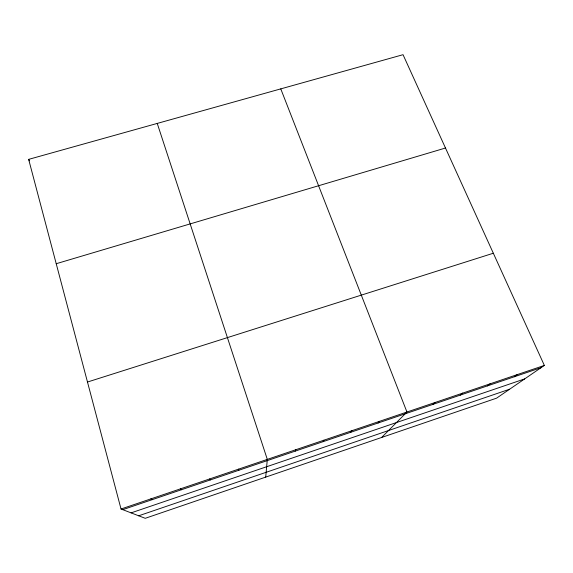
<?xml version="1.0" encoding="UTF-8"?>
<svg xmlns="http://www.w3.org/2000/svg" width="573" height="573" viewBox="0 0 573 573"><rect width="100%" height="100%" fill="white"/><g stroke="black" fill="none" stroke-linecap="round" stroke-linejoin="round"><path stroke-width="0.86" d="M265.7 477.116L267.305 459.388L157.246 123.417M295.296 451.094L295.754 449.741M323.143 441.647L323.938 440.179M350.733 432.278L351.858 430.71M378.08 423.003L379.534 421.327M381.625 437.471L406.952 412.023L280.77 88.879M432.844 404.416L434.943 402.533M460.262 395.112L462.676 393.121M487.43 385.894L490.151 383.803M514.346 376.755L517.376 374.57M544.35 365.424L496.59 398.156L145.234 518.307L121.032 509.003L28.65 159.373L403.041 54.693L544.35 365.424L121.032 509.003M131.088 512.871L524.639 378.932M138.687 515.793L509.626 389.217M122.737 509.662L541.019 367.701M87.476 382.026L493.332 253.23M56.218 263.716L445.486 148.02M150.835 498.89L152.167 499.67M180.366 488.876L181.326 489.772M209.618 478.956L210.212 479.973M28.65 159.373L29.474 160.82M238.597 469.129L238.834 470.254"/></g></svg>
